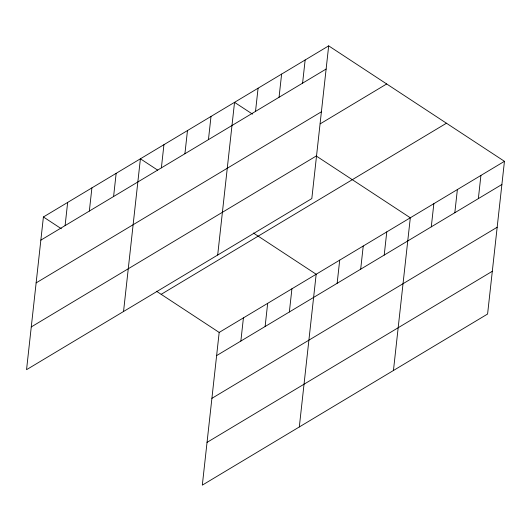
<?xml version="1.0" encoding="UTF-8"?>
<svg xmlns="http://www.w3.org/2000/svg" width="531" height="531" viewBox="0 0 531 531"><rect width="100%" height="100%" fill="white"/><g stroke="black" fill="none" stroke-linecap="round" stroke-linejoin="round"><path stroke-width="0.8" d="M328.682 45.865L43.409 216.973L26.55 369.682L311.823 198.574L328.682 45.865L504.45 161.318L487.591 314.027L202.318 485.135L219.177 332.426L504.45 161.318M65.101 225.609L67.656 202.424M89.347 211.059L91.903 187.881M113.594 196.516L116.156 173.338M123.544 311.505L140.403 158.796L157.667 170.132M161.378 167.856L163.94 144.678M184.914 153.738L187.476 130.56M208.451 139.626L211.006 116.448M217.683 255.039L234.543 102.33L252.497 114.119M255.517 111.391L258.079 88.212M240.862 341.061L243.424 317.883M279.054 97.273L281.616 74.094M265.115 326.519L267.67 303.34M302.59 83.161L305.146 59.976M289.362 311.976L291.917 288.798M299.311 426.957L316.171 274.248L253.413 233.029M337.145 283.315L339.707 260.137M360.682 269.197L363.237 246.019M384.218 255.079L386.774 231.901M393.451 370.492L410.31 217.783L316.317 156.041M431.285 226.85L433.847 203.672M454.821 212.732L457.377 189.554M478.358 198.614L480.913 175.436M40.847 240.151L326.127 69.043M36.128 282.897L321.408 111.789M320.233 123.823L386.687 83.964M31.269 326.937L316.542 155.829M161.172 294.327L446.445 123.219M216.615 355.604L501.888 184.496M211.896 398.35L497.169 227.241M207.037 442.389L492.31 271.281M43.409 216.973L61.364 228.761M156.419 291.207L219.177 332.426"/></g></svg>
